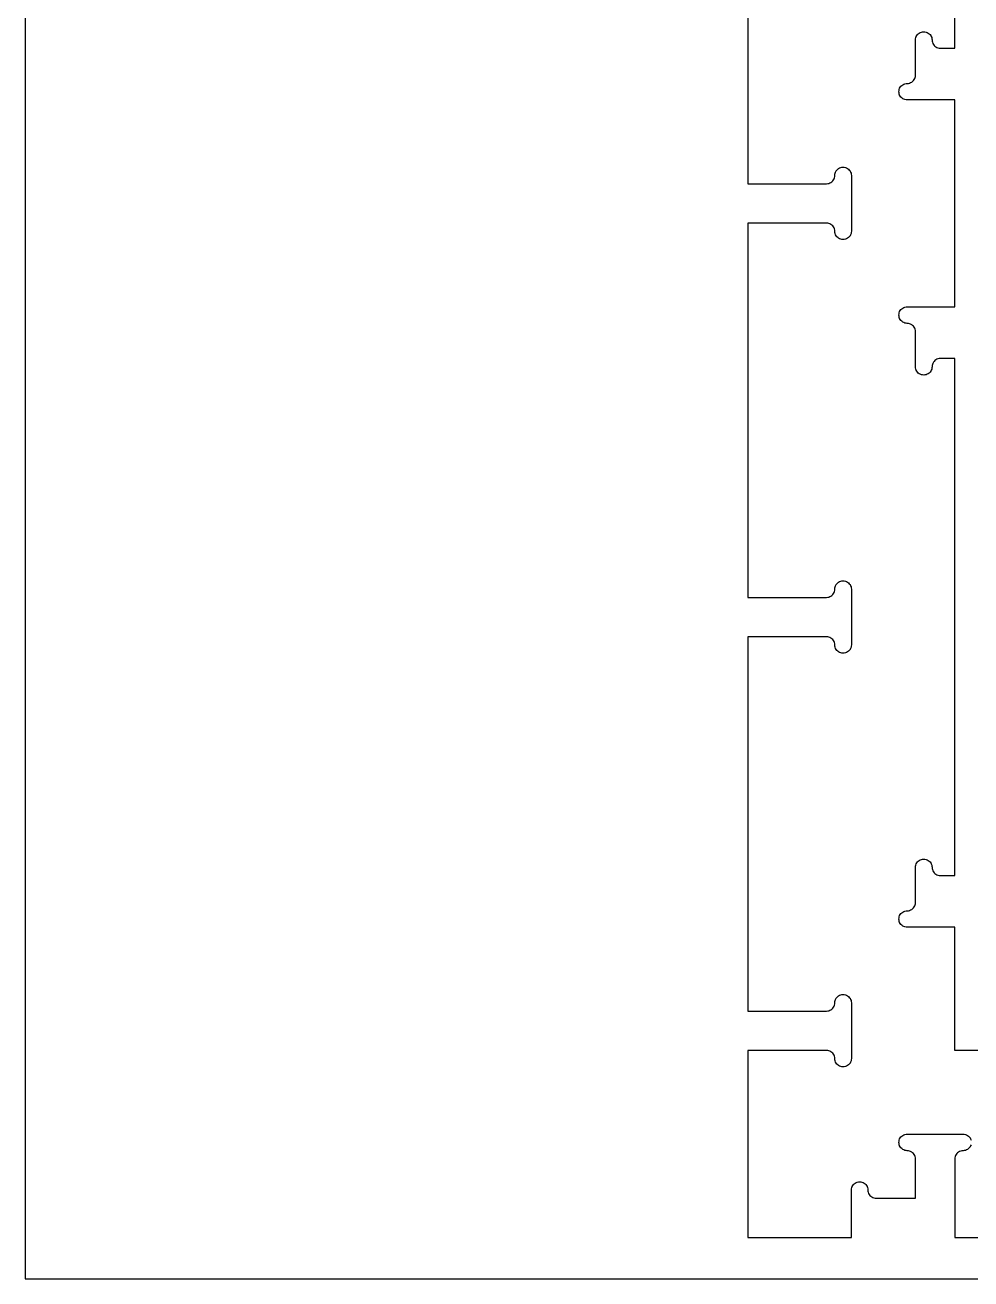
# Model space of a CAD drawing. Header units: inches. Extents: x 1367 to 1651, y -1653 to -1438.
# Drawn here: x 1524.46 to 1542.46, y -1652.54 to -1628.67 of the extents above; entities that cross this region are included whole.
import ezdxf

# ---------------------------------------------------------------- set-up
doc = ezdxf.new("R2010")
doc.units = ezdxf.units.IN
doc.header["$MEASUREMENT"] = 0
doc.linetypes.add('Solid', pattern=[0])
doc.layers.add('000_NOTES', color=6, linetype='Continuous')
doc.layers.add('CUT_THRU', color=7, linetype='Continuous')

msp = doc.modelspace()

# ---------------------------------------------------------------- linework, layer by layer
at = {"linetype": 'Solid', "lineweight": 5}
for points in [[(1549.282, -1648.185, 0), (1542.156, -1648.185, 0), (1542.156, -1645.843, 0), (1541.251, -1645.843, 0), (1541.228, -1645.841, 0), (1541.206, -1645.836, 0), (1541.185, -1645.828, 0), (1541.165, -1645.818, 0), (1541.147, -1645.804, 0), (1541.132, -1645.788, 0), (1541.118, -1645.77, 0), (1541.107, -1645.751, 0), (1541.099, -1645.729, 0), (1541.095, -1645.708, 0), (1541.093, -1645.685, 0), (1541.095, -1645.663, 0), (1541.099, -1645.641, 0), (1541.107, -1645.62, 0), (1541.118, -1645.6, 0), (1541.132, -1645.582, 0), (1541.147, -1645.566, 0), (1541.165, -1645.553, 0), (1541.185, -1645.542, 0), (1541.206, -1645.534, 0), (1541.228, -1645.529, 0), (1541.251, -1645.528, 0), (1541.273, -1645.526, 0), (1541.295, -1645.521, 0), (1541.316, -1645.513, 0), (1541.336, -1645.503, 0), (1541.354, -1645.489, 0), (1541.37, -1645.473, 0), (1541.383, -1645.455, 0), (1541.394, -1645.436, 0), (1541.402, -1645.415, 0), (1541.406, -1645.393, 0), (1541.408, -1645.37, 0), (1541.408, -1644.701, 0), (1541.41, -1644.678, 0), (1541.414, -1644.657, 0), (1541.422, -1644.635, 0), (1541.433, -1644.616, 0), (1541.447, -1644.598, 0), (1541.462, -1644.582, 0), (1541.48, -1644.568, 0), (1541.5, -1644.558, 0), (1541.521, -1644.55, 0), (1541.543, -1644.545, 0), (1541.566, -1644.543, 0), (1541.588, -1644.545, 0), (1541.61, -1644.55, 0), (1541.631, -1644.558, 0), (1541.651, -1644.568, 0), (1541.669, -1644.582, 0), (1541.685, -1644.598, 0), (1541.698, -1644.616, 0), (1541.709, -1644.635, 0), (1541.717, -1644.657, 0), (1541.721, -1644.678, 0), (1541.723, -1644.701, 0), (1541.725, -1644.723, 0), (1541.729, -1644.745, 0), (1541.737, -1644.766, 0), (1541.748, -1644.786, 0), (1541.762, -1644.804, 0), (1541.777, -1644.82, 0), (1541.795, -1644.833, 0), (1541.815, -1644.844, 0), (1541.836, -1644.852, 0), (1541.858, -1644.857, 0), (1541.881, -1644.858, 0), (1542.156, -1644.858, 0), (1542.156, -1635.016, 0), (1541.881, -1635.016, 0), (1541.858, -1635.017, 0), (1541.836, -1635.022, 0), (1541.815, -1635.03, 0), (1541.795, -1635.041, 0), (1541.777, -1635.054, 0), (1541.762, -1635.07, 0), (1541.748, -1635.088, 0), (1541.737, -1635.108, 0), (1541.729, -1635.129, 0), (1541.725, -1635.151, 0), (1541.723, -1635.173, 0), (1541.721, -1635.196, 0), (1541.717, -1635.218, 0), (1541.709, -1635.239, 0), (1541.698, -1635.258, 0), (1541.685, -1635.276, 0), (1541.669, -1635.292, 0), (1541.651, -1635.306, 0), (1541.631, -1635.317, 0), (1541.61, -1635.324, 0), (1541.588, -1635.329, 0), (1541.566, -1635.331, 0), (1541.543, -1635.329, 0), (1541.521, -1635.324, 0), (1541.5, -1635.317, 0), (1541.48, -1635.306, 0), (1541.462, -1635.292, 0), (1541.447, -1635.276, 0), (1541.433, -1635.258, 0), (1541.422, -1635.239, 0), (1541.414, -1635.218, 0), (1541.41, -1635.196, 0), (1541.408, -1635.173, 0), (1541.408, -1634.504, 0), (1541.406, -1634.482, 0), (1541.402, -1634.46, 0), (1541.394, -1634.439, 0), (1541.383, -1634.419, 0), (1541.37, -1634.401, 0), (1541.354, -1634.385, 0), (1541.336, -1634.372, 0), (1541.316, -1634.361, 0), (1541.295, -1634.353, 0), (1541.273, -1634.348, 0), (1541.251, -1634.347, 0), (1541.228, -1634.345, 0), (1541.206, -1634.34, 0), (1541.185, -1634.332, 0), (1541.165, -1634.322, 0), (1541.147, -1634.308, 0), (1541.132, -1634.292, 0), (1541.118, -1634.274, 0), (1541.107, -1634.254, 0), (1541.099, -1634.233, 0), (1541.095, -1634.211, 0), (1541.093, -1634.189, 0), (1541.095, -1634.167, 0), (1541.099, -1634.145, 0), (1541.107, -1634.124, 0), (1541.118, -1634.104, 0), (1541.132, -1634.086, 0), (1541.147, -1634.07, 0), (1541.165, -1634.057, 0), (1541.185, -1634.046, 0), (1541.206, -1634.038, 0), (1541.228, -1634.033, 0), (1541.251, -1634.032, 0), (1542.156, -1634.032, 0), (1542.156, -1630.095, 0), (1541.251, -1630.095, 0), (1541.228, -1630.093, 0), (1541.206, -1630.088, 0), (1541.185, -1630.08, 0), (1541.165, -1630.07, 0), (1541.147, -1630.056, 0), (1541.132, -1630.04, 0), (1541.118, -1630.022, 0), (1541.107, -1630.003, 0), (1541.099, -1629.981, 0), (1541.095, -1629.96, 0), (1541.093, -1629.937, 0), (1541.095, -1629.915, 0), (1541.099, -1629.893, 0), (1541.107, -1629.872, 0), (1541.118, -1629.852, 0), (1541.132, -1629.834, 0), (1541.147, -1629.818, 0), (1541.165, -1629.805, 0), (1541.185, -1629.794, 0), (1541.206, -1629.786, 0), (1541.228, -1629.781, 0), (1541.251, -1629.78, 0), (1541.273, -1629.778, 0), (1541.295, -1629.773, 0), (1541.316, -1629.765, 0), (1541.336, -1629.755, 0), (1541.354, -1629.741, 0), (1541.37, -1629.725, 0), (1541.383, -1629.707, 0), (1541.394, -1629.688, 0), (1541.402, -1629.667, 0), (1541.406, -1629.645, 0), (1541.408, -1629.622, 0), (1541.408, -1628.953, 0), (1541.41, -1628.93, 0), (1541.414, -1628.908, 0), (1541.422, -1628.887, 0), (1541.433, -1628.868, 0), (1541.447, -1628.85, 0), (1541.462, -1628.834, 0), (1541.48, -1628.82, 0), (1541.5, -1628.81, 0), (1541.521, -1628.802, 0), (1541.543, -1628.797, 0), (1541.566, -1628.795, 0), (1541.588, -1628.797, 0), (1541.61, -1628.802, 0), (1541.631, -1628.81, 0), (1541.651, -1628.82, 0), (1541.669, -1628.834, 0), (1541.685, -1628.85, 0), (1541.698, -1628.868, 0), (1541.709, -1628.887, 0), (1541.717, -1628.908, 0), (1541.721, -1628.93, 0), (1541.723, -1628.953, 0), (1541.725, -1628.975, 0), (1541.729, -1628.997, 0), (1541.737, -1629.018, 0), (1541.748, -1629.038, 0), (1541.762, -1629.056, 0), (1541.777, -1629.072, 0), (1541.795, -1629.085, 0), (1541.815, -1629.096, 0), (1541.836, -1629.104, 0), (1541.858, -1629.109, 0), (1541.881, -1629.11, 0), (1542.156, -1629.11, 0), (1542.156, -1619.268, 0)], [(1538.219, -1624.563, 0), (1538.219, -1631.689, 0), (1539.715, -1631.689, 0), (1539.738, -1631.687, 0), (1539.76, -1631.683, 0), (1539.781, -1631.675, 0), (1539.8, -1631.664, 0), (1539.818, -1631.651, 0), (1539.834, -1631.635, 0), (1539.848, -1631.617, 0), (1539.858, -1631.597, 0), (1539.866, -1631.576, 0), (1539.871, -1631.554, 0), (1539.873, -1631.532, 0), (1539.874, -1631.509, 0), (1539.879, -1631.487, 0), (1539.887, -1631.466, 0), (1539.898, -1631.446, 0), (1539.911, -1631.428, 0), (1539.927, -1631.413, 0), (1539.945, -1631.399, 0), (1539.965, -1631.388, 0), (1539.986, -1631.38, 0), (1540.008, -1631.376, 0), (1540.03, -1631.374, 0), (1540.053, -1631.376, 0), (1540.074, -1631.38, 0), (1540.096, -1631.388, 0), (1540.115, -1631.399, 0), (1540.133, -1631.413, 0), (1540.149, -1631.428, 0), (1540.163, -1631.446, 0), (1540.173, -1631.466, 0), (1540.181, -1631.487, 0), (1540.186, -1631.509, 0), (1540.188, -1631.532, 0), (1540.188, -1632.595, 0), (1540.186, -1632.617, 0), (1540.181, -1632.639, 0), (1540.173, -1632.66, 0), (1540.163, -1632.68, 0), (1540.149, -1632.698, 0), (1540.133, -1632.714, 0), (1540.115, -1632.727, 0), (1540.096, -1632.738, 0), (1540.074, -1632.746, 0), (1540.053, -1632.75, 0), (1540.03, -1632.752, 0), (1540.008, -1632.75, 0), (1539.986, -1632.746, 0), (1539.965, -1632.738, 0), (1539.945, -1632.727, 0), (1539.927, -1632.714, 0), (1539.911, -1632.698, 0), (1539.898, -1632.68, 0), (1539.887, -1632.66, 0), (1539.879, -1632.639, 0), (1539.874, -1632.617, 0), (1539.873, -1632.595, 0), (1539.871, -1632.572, 0), (1539.866, -1632.55, 0), (1539.858, -1632.529, 0), (1539.848, -1632.509, 0), (1539.834, -1632.491, 0), (1539.818, -1632.476, 0), (1539.8, -1632.462, 0), (1539.781, -1632.451, 0), (1539.76, -1632.443, 0), (1539.738, -1632.439, 0), (1539.715, -1632.437, 0), (1538.219, -1632.437, 0), (1538.219, -1639.563, 0), (1539.715, -1639.563, 0), (1539.738, -1639.561, 0), (1539.76, -1639.557, 0), (1539.781, -1639.549, 0), (1539.8, -1639.538, 0), (1539.818, -1639.525, 0), (1539.834, -1639.509, 0), (1539.848, -1639.491, 0), (1539.858, -1639.471, 0), (1539.866, -1639.45, 0), (1539.871, -1639.428, 0), (1539.873, -1639.406, 0), (1539.874, -1639.383, 0), (1539.879, -1639.361, 0), (1539.887, -1639.34, 0), (1539.898, -1639.32, 0), (1539.911, -1639.302, 0), (1539.927, -1639.287, 0), (1539.945, -1639.273, 0), (1539.965, -1639.262, 0), (1539.986, -1639.255, 0), (1540.008, -1639.25, 0), (1540.03, -1639.248, 0), (1540.053, -1639.25, 0), (1540.074, -1639.255, 0), (1540.096, -1639.262, 0), (1540.115, -1639.273, 0), (1540.133, -1639.287, 0), (1540.149, -1639.302, 0), (1540.163, -1639.32, 0), (1540.173, -1639.34, 0), (1540.181, -1639.361, 0), (1540.186, -1639.383, 0), (1540.188, -1639.406, 0), (1540.188, -1640.469, 0), (1540.186, -1640.491, 0), (1540.181, -1640.513, 0), (1540.173, -1640.534, 0), (1540.163, -1640.554, 0), (1540.149, -1640.572, 0), (1540.133, -1640.588, 0), (1540.115, -1640.601, 0), (1540.096, -1640.612, 0), (1540.074, -1640.62, 0), (1540.053, -1640.624, 0), (1540.03, -1640.626, 0), (1540.008, -1640.624, 0), (1539.986, -1640.62, 0), (1539.965, -1640.612, 0), (1539.945, -1640.601, 0), (1539.927, -1640.588, 0), (1539.911, -1640.572, 0), (1539.898, -1640.554, 0), (1539.887, -1640.534, 0), (1539.879, -1640.513, 0), (1539.874, -1640.491, 0), (1539.873, -1640.469, 0), (1539.871, -1640.446, 0), (1539.866, -1640.424, 0), (1539.858, -1640.403, 0), (1539.848, -1640.383, 0), (1539.834, -1640.365, 0), (1539.818, -1640.35, 0), (1539.8, -1640.336, 0), (1539.781, -1640.325, 0), (1539.76, -1640.317, 0), (1539.738, -1640.313, 0), (1539.715, -1640.311, 0), (1538.219, -1640.311, 0), (1538.219, -1647.437, 0), (1539.715, -1647.437, 0), (1539.738, -1647.435, 0), (1539.76, -1647.431, 0), (1539.781, -1647.423, 0), (1539.8, -1647.412, 0), (1539.818, -1647.399, 0), (1539.834, -1647.383, 0), (1539.848, -1647.365, 0), (1539.858, -1647.345, 0), (1539.866, -1647.324, 0), (1539.871, -1647.302, 0), (1539.873, -1647.28, 0), (1539.874, -1647.257, 0), (1539.879, -1647.235, 0), (1539.887, -1647.214, 0), (1539.898, -1647.194, 0), (1539.911, -1647.176, 0), (1539.927, -1647.161, 0), (1539.945, -1647.147, 0), (1539.965, -1647.136, 0), (1539.986, -1647.129, 0), (1540.008, -1647.124, 0), (1540.03, -1647.122, 0), (1540.053, -1647.124, 0), (1540.074, -1647.129, 0), (1540.096, -1647.136, 0), (1540.115, -1647.147, 0), (1540.133, -1647.161, 0), (1540.149, -1647.176, 0), (1540.163, -1647.194, 0), (1540.173, -1647.214, 0), (1540.181, -1647.235, 0), (1540.186, -1647.257, 0), (1540.188, -1647.28, 0), (1540.188, -1648.343, 0), (1540.186, -1648.365, 0), (1540.181, -1648.387, 0), (1540.173, -1648.408, 0), (1540.163, -1648.428, 0), (1540.149, -1648.446, 0), (1540.133, -1648.462, 0), (1540.115, -1648.475, 0), (1540.096, -1648.486, 0), (1540.074, -1648.494, 0), (1540.053, -1648.498, 0), (1540.03, -1648.5, 0), (1540.008, -1648.498, 0), (1539.986, -1648.494, 0), (1539.965, -1648.486, 0), (1539.945, -1648.475, 0), (1539.927, -1648.462, 0), (1539.911, -1648.446, 0), (1539.898, -1648.428, 0), (1539.887, -1648.408, 0), (1539.879, -1648.387, 0), (1539.874, -1648.365, 0), (1539.873, -1648.343, 0), (1539.871, -1648.32, 0), (1539.866, -1648.298, 0), (1539.858, -1648.277, 0), (1539.848, -1648.257, 0), (1539.834, -1648.239, 0), (1539.818, -1648.224, 0), (1539.8, -1648.21, 0), (1539.781, -1648.199, 0), (1539.76, -1648.192, 0), (1539.738, -1648.187, 0), (1539.715, -1648.185, 0), (1538.219, -1648.185, 0), (1538.219, -1651.748, 0), (1540.188, -1651.748, 0), (1540.188, -1650.843, 0), (1540.189, -1650.82, 0), (1540.194, -1650.798, 0), (1540.202, -1650.777, 0), (1540.213, -1650.757, 0), (1540.226, -1650.739, 0), (1540.242, -1650.724, 0), (1540.26, -1650.71, 0), (1540.28, -1650.699, 0), (1540.301, -1650.692, 0), (1540.323, -1650.687, 0), (1540.345, -1650.685, 0), (1540.368, -1650.687, 0), (1540.389, -1650.692, 0), (1540.411, -1650.699, 0), (1540.43, -1650.71, 0), (1540.448, -1650.724, 0), (1540.464, -1650.739, 0), (1540.478, -1650.757, 0), (1540.488, -1650.777, 0), (1540.496, -1650.798, 0), (1540.501, -1650.82, 0), (1540.503, -1650.843, 0), (1540.504, -1650.865, 0), (1540.509, -1650.887, 0), (1540.517, -1650.908, 0), (1540.528, -1650.928, 0), (1540.541, -1650.946, 0), (1540.557, -1650.962, 0), (1540.575, -1650.975, 0), (1540.595, -1650.986, 0), (1540.616, -1650.994, 0), (1540.638, -1650.998, 0), (1540.66, -1651, 0), (1541.408, -1651, 0), (1541.408, -1650.252, 0), (1541.406, -1650.23, 0), (1541.402, -1650.208, 0), (1541.394, -1650.187, 0), (1541.383, -1650.167, 0), (1541.37, -1650.149, 0), (1541.354, -1650.133, 0), (1541.336, -1650.12, 0), (1541.316, -1650.109, 0), (1541.295, -1650.101, 0), (1541.273, -1650.096, 0), (1541.251, -1650.095, 0), (1541.228, -1650.093, 0), (1541.206, -1650.088, 0), (1541.185, -1650.08, 0), (1541.165, -1650.07, 0), (1541.147, -1650.056, 0), (1541.132, -1650.04, 0), (1541.118, -1650.022, 0), (1541.107, -1650.003, 0), (1541.099, -1649.981, 0), (1541.095, -1649.96, 0), (1541.093, -1649.937, 0), (1541.095, -1649.915, 0), (1541.099, -1649.893, 0), (1541.107, -1649.872, 0), (1541.118, -1649.852, 0), (1541.132, -1649.834, 0), (1541.147, -1649.818, 0), (1541.165, -1649.805, 0), (1541.185, -1649.794, 0), (1541.206, -1649.786, 0), (1541.228, -1649.781, 0), (1541.251, -1649.78, 0), (1542.314, -1649.78, 0), (1542.336, -1649.781, 0), (1542.358, -1649.786, 0), (1542.379, -1649.794, 0), (1542.399, -1649.805, 0), (1542.417, -1649.818, 0), (1542.433, -1649.834, 0), (1542.446, -1649.852, 0), (1542.457, -1649.872, 0), (1542.465, -1649.893, 0)], [(1542.465, -1649.981, 0), (1542.457, -1650.003, 0), (1542.446, -1650.022, 0), (1542.433, -1650.04, 0), (1542.417, -1650.056, 0), (1542.399, -1650.07, 0), (1542.379, -1650.08, 0), (1542.358, -1650.088, 0), (1542.336, -1650.093, 0), (1542.314, -1650.095, 0), (1542.291, -1650.096, 0), (1542.269, -1650.101, 0), (1542.248, -1650.109, 0), (1542.228, -1650.12, 0), (1542.21, -1650.133, 0), (1542.195, -1650.149, 0), (1542.181, -1650.167, 0), (1542.17, -1650.187, 0), (1542.162, -1650.208, 0), (1542.158, -1650.23, 0), (1542.156, -1650.252, 0), (1542.156, -1651.748, 0), (1549.282, -1651.748, 0)]]:
    msp.add_polyline3d(points, dxfattribs=at)
at = {"layer": 'CUT_THRU'}
for points in [[(1549.282, -1648.185), (1542.156, -1648.185), (1542.156, -1645.843), (1541.251, -1645.843), (1541.228, -1645.841), (1541.206, -1645.836), (1541.185, -1645.828), (1541.165, -1645.818), (1541.147, -1645.804), (1541.132, -1645.788), (1541.118, -1645.77), (1541.107, -1645.751), (1541.099, -1645.729), (1541.095, -1645.708), (1541.093, -1645.685), (1541.095, -1645.663), (1541.099, -1645.641), (1541.107, -1645.62), (1541.118, -1645.6), (1541.132, -1645.582), (1541.147, -1645.566), (1541.165, -1645.553), (1541.185, -1645.542), (1541.206, -1645.534), (1541.228, -1645.529), (1541.251, -1645.528), (1541.273, -1645.526), (1541.295, -1645.521), (1541.316, -1645.513), (1541.336, -1645.503), (1541.354, -1645.489), (1541.37, -1645.473), (1541.383, -1645.455), (1541.394, -1645.436), (1541.402, -1645.415), (1541.406, -1645.393), (1541.408, -1645.37), (1541.408, -1644.701), (1541.41, -1644.678), (1541.414, -1644.657), (1541.422, -1644.635), (1541.433, -1644.616), (1541.447, -1644.598), (1541.462, -1644.582), (1541.48, -1644.568), (1541.5, -1644.558), (1541.521, -1644.55), (1541.543, -1644.545), (1541.566, -1644.543), (1541.588, -1644.545), (1541.61, -1644.55), (1541.631, -1644.558), (1541.651, -1644.568), (1541.669, -1644.582), (1541.685, -1644.598), (1541.698, -1644.616), (1541.709, -1644.635), (1541.717, -1644.657), (1541.721, -1644.678), (1541.723, -1644.701), (1541.725, -1644.723), (1541.729, -1644.745), (1541.737, -1644.766), (1541.748, -1644.786), (1541.762, -1644.804), (1541.777, -1644.82), (1541.795, -1644.833), (1541.815, -1644.844), (1541.836, -1644.852), (1541.858, -1644.857), (1541.881, -1644.858), (1542.156, -1644.858), (1542.156, -1635.016), (1541.881, -1635.016), (1541.858, -1635.017), (1541.836, -1635.022), (1541.815, -1635.03), (1541.795, -1635.041), (1541.777, -1635.054), (1541.762, -1635.07), (1541.748, -1635.088), (1541.737, -1635.108), (1541.729, -1635.129), (1541.725, -1635.151), (1541.723, -1635.173), (1541.721, -1635.196), (1541.717, -1635.218), (1541.709, -1635.239), (1541.698, -1635.258), (1541.685, -1635.276), (1541.669, -1635.292), (1541.651, -1635.306), (1541.631, -1635.317), (1541.61, -1635.324), (1541.588, -1635.329), (1541.566, -1635.331), (1541.543, -1635.329), (1541.521, -1635.324), (1541.5, -1635.317), (1541.48, -1635.306), (1541.462, -1635.292), (1541.447, -1635.276), (1541.433, -1635.258), (1541.422, -1635.239), (1541.414, -1635.218), (1541.41, -1635.196), (1541.408, -1635.173), (1541.408, -1634.504), (1541.406, -1634.482), (1541.402, -1634.46), (1541.394, -1634.439), (1541.383, -1634.419), (1541.37, -1634.401), (1541.354, -1634.385), (1541.336, -1634.372), (1541.316, -1634.361), (1541.295, -1634.353), (1541.273, -1634.348), (1541.251, -1634.347), (1541.228, -1634.345), (1541.206, -1634.34), (1541.185, -1634.332), (1541.165, -1634.322), (1541.147, -1634.308), (1541.132, -1634.292), (1541.118, -1634.274), (1541.107, -1634.254), (1541.099, -1634.233), (1541.095, -1634.211), (1541.093, -1634.189), (1541.095, -1634.167), (1541.099, -1634.145), (1541.107, -1634.124), (1541.118, -1634.104), (1541.132, -1634.086), (1541.147, -1634.07), (1541.165, -1634.057), (1541.185, -1634.046), (1541.206, -1634.038), (1541.228, -1634.033), (1541.251, -1634.032), (1542.156, -1634.032), (1542.156, -1630.095), (1541.251, -1630.095), (1541.228, -1630.093), (1541.206, -1630.088), (1541.185, -1630.08), (1541.165, -1630.07), (1541.147, -1630.056), (1541.132, -1630.04), (1541.118, -1630.022), (1541.107, -1630.003), (1541.099, -1629.981), (1541.095, -1629.96), (1541.093, -1629.937), (1541.095, -1629.915), (1541.099, -1629.893), (1541.107, -1629.872), (1541.118, -1629.852), (1541.132, -1629.834), (1541.147, -1629.818), (1541.165, -1629.805), (1541.185, -1629.794), (1541.206, -1629.786), (1541.228, -1629.781), (1541.251, -1629.78), (1541.273, -1629.778), (1541.295, -1629.773), (1541.316, -1629.765), (1541.336, -1629.755), (1541.354, -1629.741), (1541.37, -1629.725), (1541.383, -1629.707), (1541.394, -1629.688), (1541.402, -1629.667), (1541.406, -1629.645), (1541.408, -1629.622), (1541.408, -1628.953), (1541.41, -1628.93), (1541.414, -1628.908), (1541.422, -1628.887), (1541.433, -1628.868), (1541.447, -1628.85), (1541.462, -1628.834), (1541.48, -1628.82), (1541.5, -1628.81), (1541.521, -1628.802), (1541.543, -1628.797), (1541.566, -1628.795), (1541.588, -1628.797), (1541.61, -1628.802), (1541.631, -1628.81), (1541.651, -1628.82), (1541.669, -1628.834), (1541.685, -1628.85), (1541.698, -1628.868), (1541.709, -1628.887), (1541.717, -1628.908), (1541.721, -1628.93), (1541.723, -1628.953), (1541.725, -1628.975), (1541.729, -1628.997), (1541.737, -1629.018), (1541.748, -1629.038), (1541.762, -1629.056), (1541.777, -1629.072), (1541.795, -1629.085), (1541.815, -1629.096), (1541.836, -1629.104), (1541.858, -1629.109), (1541.881, -1629.11), (1542.156, -1629.11), (1542.156, -1619.268)], [(1538.219, -1624.563), (1538.219, -1631.689), (1539.715, -1631.689), (1539.738, -1631.687), (1539.76, -1631.683), (1539.781, -1631.675), (1539.8, -1631.664), (1539.818, -1631.651), (1539.834, -1631.635), (1539.848, -1631.617), (1539.858, -1631.597), (1539.866, -1631.576), (1539.871, -1631.554), (1539.873, -1631.532), (1539.874, -1631.509), (1539.879, -1631.487), (1539.887, -1631.466), (1539.898, -1631.446), (1539.911, -1631.428), (1539.927, -1631.413), (1539.945, -1631.399), (1539.965, -1631.388), (1539.986, -1631.38), (1540.008, -1631.376), (1540.03, -1631.374), (1540.053, -1631.376), (1540.074, -1631.38), (1540.096, -1631.388), (1540.115, -1631.399), (1540.133, -1631.413), (1540.149, -1631.428), (1540.163, -1631.446), (1540.173, -1631.466), (1540.181, -1631.487), (1540.186, -1631.509), (1540.188, -1631.532), (1540.188, -1632.595), (1540.186, -1632.617), (1540.181, -1632.639), (1540.173, -1632.66), (1540.163, -1632.68), (1540.149, -1632.698), (1540.133, -1632.714), (1540.115, -1632.727), (1540.096, -1632.738), (1540.074, -1632.746), (1540.053, -1632.75), (1540.03, -1632.752), (1540.008, -1632.75), (1539.986, -1632.746), (1539.965, -1632.738), (1539.945, -1632.727), (1539.927, -1632.714), (1539.911, -1632.698), (1539.898, -1632.68), (1539.887, -1632.66), (1539.879, -1632.639), (1539.874, -1632.617), (1539.873, -1632.595), (1539.871, -1632.572), (1539.866, -1632.55), (1539.858, -1632.529), (1539.848, -1632.509), (1539.834, -1632.491), (1539.818, -1632.476), (1539.8, -1632.462), (1539.781, -1632.451), (1539.76, -1632.443), (1539.738, -1632.439), (1539.715, -1632.437), (1538.219, -1632.437), (1538.219, -1639.563), (1539.715, -1639.563), (1539.738, -1639.561), (1539.76, -1639.557), (1539.781, -1639.549), (1539.8, -1639.538), (1539.818, -1639.525), (1539.834, -1639.509), (1539.848, -1639.491), (1539.858, -1639.471), (1539.866, -1639.45), (1539.871, -1639.428), (1539.873, -1639.406), (1539.874, -1639.383), (1539.879, -1639.361), (1539.887, -1639.34), (1539.898, -1639.32), (1539.911, -1639.302), (1539.927, -1639.287), (1539.945, -1639.273), (1539.965, -1639.262), (1539.986, -1639.255), (1540.008, -1639.25), (1540.03, -1639.248), (1540.053, -1639.25), (1540.074, -1639.255), (1540.096, -1639.262), (1540.115, -1639.273), (1540.133, -1639.287), (1540.149, -1639.302), (1540.163, -1639.32), (1540.173, -1639.34), (1540.181, -1639.361), (1540.186, -1639.383), (1540.188, -1639.406), (1540.188, -1640.469), (1540.186, -1640.491), (1540.181, -1640.513), (1540.173, -1640.534), (1540.163, -1640.554), (1540.149, -1640.572), (1540.133, -1640.588), (1540.115, -1640.601), (1540.096, -1640.612), (1540.074, -1640.62), (1540.053, -1640.624), (1540.03, -1640.626), (1540.008, -1640.624), (1539.986, -1640.62), (1539.965, -1640.612), (1539.945, -1640.601), (1539.927, -1640.588), (1539.911, -1640.572), (1539.898, -1640.554), (1539.887, -1640.534), (1539.879, -1640.513), (1539.874, -1640.491), (1539.873, -1640.469), (1539.871, -1640.446), (1539.866, -1640.424), (1539.858, -1640.403), (1539.848, -1640.383), (1539.834, -1640.365), (1539.818, -1640.35), (1539.8, -1640.336), (1539.781, -1640.325), (1539.76, -1640.317), (1539.738, -1640.313), (1539.715, -1640.311), (1538.219, -1640.311), (1538.219, -1647.437), (1539.715, -1647.437), (1539.738, -1647.435), (1539.76, -1647.431), (1539.781, -1647.423), (1539.8, -1647.412), (1539.818, -1647.399), (1539.834, -1647.383), (1539.848, -1647.365), (1539.858, -1647.345), (1539.866, -1647.324), (1539.871, -1647.302), (1539.873, -1647.28), (1539.874, -1647.257), (1539.879, -1647.235), (1539.887, -1647.214), (1539.898, -1647.194), (1539.911, -1647.176), (1539.927, -1647.161), (1539.945, -1647.147), (1539.965, -1647.136), (1539.986, -1647.129), (1540.008, -1647.124), (1540.03, -1647.122), (1540.053, -1647.124), (1540.074, -1647.129), (1540.096, -1647.136), (1540.115, -1647.147), (1540.133, -1647.161), (1540.149, -1647.176), (1540.163, -1647.194), (1540.173, -1647.214), (1540.181, -1647.235), (1540.186, -1647.257), (1540.188, -1647.28), (1540.188, -1648.343), (1540.186, -1648.365), (1540.181, -1648.387), (1540.173, -1648.408), (1540.163, -1648.428), (1540.149, -1648.446), (1540.133, -1648.462), (1540.115, -1648.475), (1540.096, -1648.486), (1540.074, -1648.494), (1540.053, -1648.498), (1540.03, -1648.5), (1540.008, -1648.498), (1539.986, -1648.494), (1539.965, -1648.486), (1539.945, -1648.475), (1539.927, -1648.462), (1539.911, -1648.446), (1539.898, -1648.428), (1539.887, -1648.408), (1539.879, -1648.387), (1539.874, -1648.365), (1539.873, -1648.343), (1539.871, -1648.32), (1539.866, -1648.298), (1539.858, -1648.277), (1539.848, -1648.257), (1539.834, -1648.239), (1539.818, -1648.224), (1539.8, -1648.21), (1539.781, -1648.199), (1539.76, -1648.192), (1539.738, -1648.187), (1539.715, -1648.185), (1538.219, -1648.185), (1538.219, -1651.748), (1540.188, -1651.748), (1540.188, -1650.843), (1540.189, -1650.82), (1540.194, -1650.798), (1540.202, -1650.777), (1540.213, -1650.757), (1540.226, -1650.739), (1540.242, -1650.724), (1540.26, -1650.71), (1540.28, -1650.699), (1540.301, -1650.692), (1540.323, -1650.687), (1540.345, -1650.685), (1540.368, -1650.687), (1540.389, -1650.692), (1540.411, -1650.699), (1540.43, -1650.71), (1540.448, -1650.724), (1540.464, -1650.739), (1540.478, -1650.757), (1540.488, -1650.777), (1540.496, -1650.798), (1540.501, -1650.82), (1540.503, -1650.843), (1540.504, -1650.865), (1540.509, -1650.887), (1540.517, -1650.908), (1540.528, -1650.928), (1540.541, -1650.946), (1540.557, -1650.962), (1540.575, -1650.975), (1540.595, -1650.986), (1540.616, -1650.994), (1540.638, -1650.998), (1540.66, -1651), (1541.408, -1651), (1541.408, -1650.252), (1541.406, -1650.23), (1541.402, -1650.208), (1541.394, -1650.187), (1541.383, -1650.167), (1541.37, -1650.149), (1541.354, -1650.133), (1541.336, -1650.12), (1541.316, -1650.109), (1541.295, -1650.101), (1541.273, -1650.096), (1541.251, -1650.095), (1541.228, -1650.093), (1541.206, -1650.088), (1541.185, -1650.08), (1541.165, -1650.07), (1541.147, -1650.056), (1541.132, -1650.04), (1541.118, -1650.022), (1541.107, -1650.003), (1541.099, -1649.981), (1541.095, -1649.96), (1541.093, -1649.937), (1541.095, -1649.915), (1541.099, -1649.893), (1541.107, -1649.872), (1541.118, -1649.852), (1541.132, -1649.834), (1541.147, -1649.818), (1541.165, -1649.805), (1541.185, -1649.794), (1541.206, -1649.786), (1541.228, -1649.781), (1541.251, -1649.78), (1542.314, -1649.78), (1542.336, -1649.781), (1542.358, -1649.786), (1542.379, -1649.794), (1542.399, -1649.805), (1542.417, -1649.818), (1542.433, -1649.834), (1542.446, -1649.852), (1542.457, -1649.872), (1542.465, -1649.893)], [(1542.465, -1649.981), (1542.457, -1650.003), (1542.446, -1650.022), (1542.433, -1650.04), (1542.417, -1650.056), (1542.399, -1650.07), (1542.379, -1650.08), (1542.358, -1650.088), (1542.336, -1650.093), (1542.314, -1650.095), (1542.291, -1650.096), (1542.269, -1650.101), (1542.248, -1650.109), (1542.228, -1650.12), (1542.21, -1650.133), (1542.195, -1650.149), (1542.181, -1650.167), (1542.17, -1650.187), (1542.162, -1650.208), (1542.158, -1650.23), (1542.156, -1650.252), (1542.156, -1651.748), (1549.282, -1651.748)]]:
    msp.add_lwpolyline(points, dxfattribs=at)

# ---------------------------------------------------------------- meshes
at = {"layer": '000_NOTES'}
mesh = msp.add_polyface(dxfattribs=at)
corners = [(1524.459, -1652.536), (1524.459, -1556.536), (1572.459, -1556.536), (1572.459, -1652.536)]
mesh.append_faces([[corners[k] for k in face] for face in [(0, 3, 2, 1)]])

doc.saveas('drawing.dxf')
